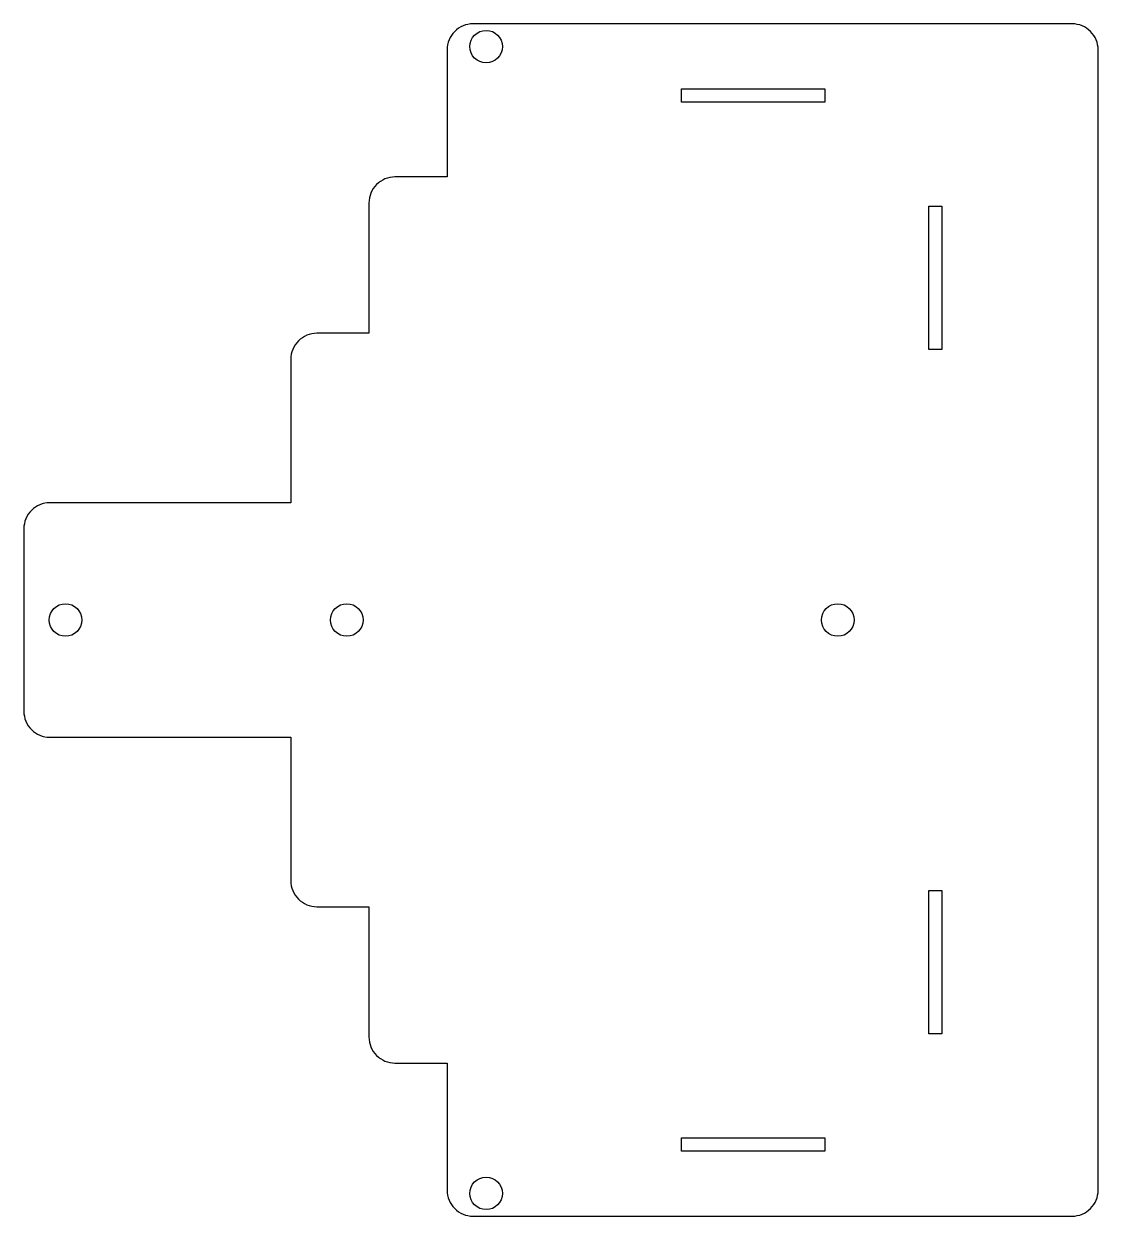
# Model space of a CAD drawing. Header units: millimetres. Extents: x -57.5 to 25, y -45.8 to 45.8.
import ezdxf

# ---------------------------------------------------------------- set-up
doc = ezdxf.new("R2010")
doc.units = ezdxf.units.MM

msp = doc.modelspace()

# ---------------------------------------------------------------- linework, layer by layer
msp.add_lwpolyline([(-37, -20, 0.414214), (-35, -22), (-31, -22), (-31, -32, 0.414214), (-29, -34), (-25, -34), (-25, -43.75, 0.414214), (-23, -45.75), (23, -45.75, 0.414214), (25, -43.75), (25, 43.75, 0.414214), (23, 45.75), (-23, 45.75, 0.414214), (-25, 43.75), (-25, 34), (-29, 34, 0.414214), (-31, 32), (-31, 22), (-35, 22, 0.414214), (-37, 20), (-37, 9), (-55.5, 9, 0.414214), (-57.5, 7), (-57.5, -7, 0.414214), (-55.5, -9), (-37, -9)], format="xyb", close=True)
for points in [[(4, 39.75), (-7, 39.75), (-7, 40.75), (4, 40.75)], [(12, 31.75), (13, 31.75), (13, 20.75), (12, 20.75)], [(12, -20.75), (13, -20.75), (13, -31.75), (12, -31.75)], [(-7, -39.75), (4, -39.75), (4, -40.75), (-7, -40.75)]]:
    msp.add_lwpolyline(points, close=True)
for centre in [(-22, 44), (-54.3, 0), (-32.7, 0), (5, 0), (-22, -44)]:
    msp.add_circle(centre, 1.25)

doc.saveas('drawing.dxf')
